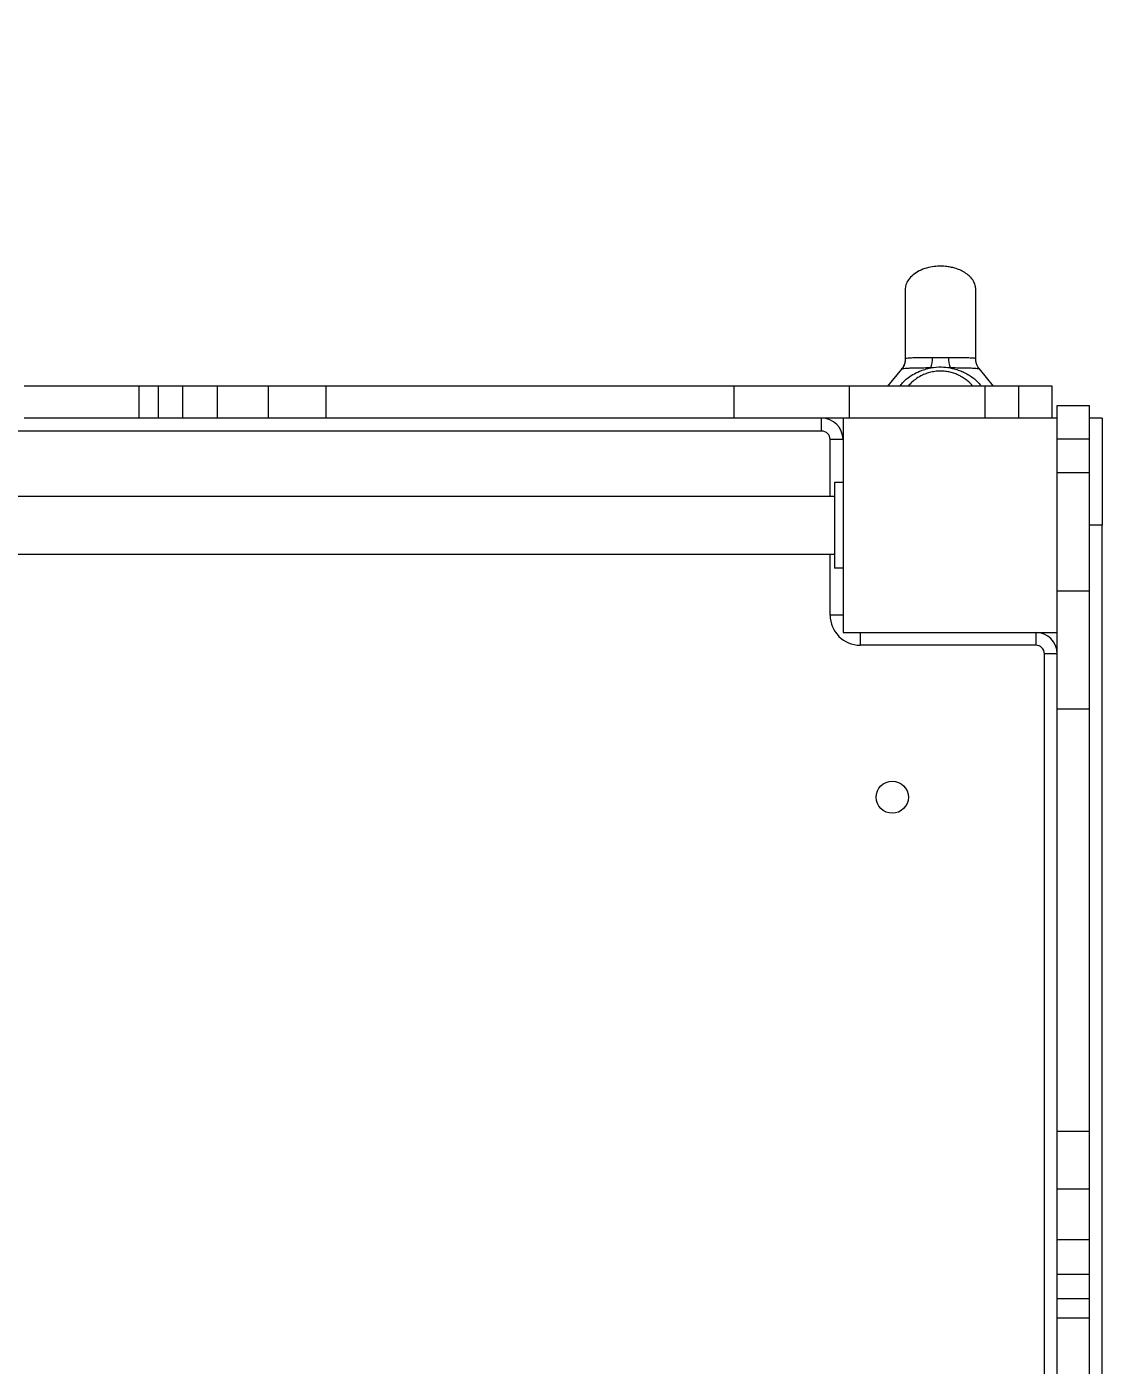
# Model space of a CAD drawing. Header units: millimetres. Extents: x -8760 to 8364, y -7998 to 7451.
# Drawn here: x -927 to -425, y -2401 to -1776 of the extents above; entities that cross this region are included whole.
import ezdxf

# ---------------------------------------------------------------- set-up
doc = ezdxf.new("R2010")
doc.units = ezdxf.units.MM
for name, color, linetype in [('DIKOM_ОБЪЕКТ', 7, 'Continuous'), ('DIKOM_РАЗМЕР_ЗОНА', 7, 'Continuous'), ('DIKOM_РАЗМЕР_ОБЪЕКТА', 7, 'Continuous')]:
    doc.layers.add(name, color=color, linetype=linetype)
doc.styles.add('style1', font='arial.ttf', dxfattribs={"width": 0.8})
doc.dimstyles.new('1-50', dxfattribs={"dimtxt": 300, "dimasz": 200, "dimexe": 100, "dimexo": 0, "dimgap": 100, "dimtad": 1, "dimtxsty": 'style1', "dimcen": 200, "dimclrd": 7, "dimclre": 7, "dimclrt": 7, "dimadec": 1, "dimazin": 2, "dimtfac": 1, "dimtmove": 0, "dimatfit": 2, "dimfxl": 0, "dimlwd": 25, "dimlwe": 18, "dimarcsym": 0})

# ---------------------------------------------------------------- blocks, each defined once
blk = doc.blocks.new('*D21')
at = {"layer": 'Defpoints', "color": 0, "transparency": 16777216}
for p in [(-7755.65, -10.55), (8364.4, -2410.44), (8364.4, -7897.56)]:
    blk.add_point(p, dxfattribs=at)
at = {"layer": 'DIKOM_РАЗМЕР_ЗОНА', "color": 7, "lineweight": 18, "transparency": 16777216}
for p, q in [((-7755.65, -10.55), (-7755.65, -7997.56)), ((8364.4, -2410.44), (8364.4, -7997.56))]:
    blk.add_line(p, q, dxfattribs=at)
at = {"layer": 'DIKOM_РАЗМЕР_ЗОНА', "color": 7, "lineweight": 25, "transparency": 16777216}
blk.add_line((-7555.65, -7897.56), (8164.4, -7897.56), dxfattribs=at)
at = {"layer": 'DIKOM_РАЗМЕР_ЗОНА', "color": 7, "transparency": 16777216}
for points in [[(-7555.65, -7864.23), (-7555.65, -7930.9), (-7755.65, -7897.56)], [(8164.4, -7864.23), (8164.4, -7930.9), (8364.4, -7897.56)]]:
    blk.add_solid(points, dxfattribs=at)
at = {"layer": 'DIKOM_РАЗМЕР_ЗОНА', "color": 7, "transparency": 16777216, "insert": (1040.74, -7644.39), "char_height": 300, "attachment_point": 5, "style": 'style1'}
blk.add_mtext('16100', dxfattribs=at)
blk = doc.blocks.new('*D19')
at = {"layer": 'Defpoints', "color": 0, "transparency": 16777216}
for p in [(-5756.7, -306.55), (6365.48, -2710.55), (6365.48, -7111.41)]:
    blk.add_point(p, dxfattribs=at)
at = {"layer": 'DIKOM_РАЗМЕР_ОБЪЕКТА', "color": 7, "lineweight": 18, "transparency": 16777216}
for p, q in [((-5756.7, -306.55), (-5756.7, -7211.41)), ((6365.48, -2710.55), (6365.48, -7211.41))]:
    blk.add_line(p, q, dxfattribs=at)
at = {"layer": 'DIKOM_РАЗМЕР_ОБЪЕКТА', "color": 7, "lineweight": 25, "transparency": 16777216}
blk.add_line((-5556.7, -7111.41), (6165.48, -7111.41), dxfattribs=at)
at = {"layer": 'DIKOM_РАЗМЕР_ОБЪЕКТА', "color": 7, "transparency": 16777216}
for points in [[(-5556.7, -7078.08), (-5556.7, -7144.75), (-5756.7, -7111.41)], [(6165.48, -7078.08), (6165.48, -7144.75), (6365.48, -7111.41)]]:
    blk.add_solid(points, dxfattribs=at)
at = {"layer": 'DIKOM_РАЗМЕР_ОБЪЕКТА', "color": 7, "transparency": 16777216, "insert": (1047.24, -6858.24), "char_height": 300, "attachment_point": 5, "style": 'style1'}
blk.add_mtext('12100', dxfattribs=at)

msp = doc.modelspace()

# ---------------------------------------------------------------- linework, layer by layer
at = {"layer": 'DIKOM_ОБЪЕКТ', "color": 7, "linetype": 'Continuous', "lineweight": 15}
for p, q in [((-483.714, -1930.792), (-483.711, -1930.835)), ((-518.256, -1935.586), (-524.818, -1943.554)), ((-481.997, -1935.589), (-482.039, -1935.579)), ((-475.344, -1943.554), (-481.95, -1935.544)), ((-874.145, -1943.554), (-927.812, -1943.554)), ((-874.145, -1958.554), (-874.145, -1943.554)), ((-865.063, -1943.554), (-874.145, -1943.554)), ((-865.063, -1958.554), (-865.063, -1943.554)), ((-853.72, -1943.554), (-865.063, -1943.554)), ((-853.72, -1958.554), (-853.72, -1943.554)), ((-837.551, -1943.554), (-853.72, -1943.554)), ((-837.551, -1958.554), (-837.551, -1943.554)), ((-813.77, -1943.554), (-837.551, -1943.554)), ((-813.77, -1958.554), (-813.77, -1943.554)), ((-786.863, -1943.554), (-813.77, -1943.554)), ((-786.863, -1958.554), (-786.863, -1943.554)), ((-596.462, -1943.554), (-786.863, -1943.554)), ((-596.462, -1958.554), (-596.462, -1943.554)), ((-542.515, -1943.554), (-596.462, -1943.554)), ((-542.515, -1958.554), (-542.515, -1943.554)), ((-479.287, -1943.554), (-542.515, -1943.554)), ((-479.287, -1958.554), (-479.287, -1943.554)), ((-463.56, -1943.554), (-479.287, -1943.554)), ((-463.56, -1958.554), (-463.56, -1943.554)), ((-447.979, -1943.554), (-463.56, -1943.554)), ((-447.979, -1958.554), (-447.979, -1943.554)), ((-445.608, -1958.554), (-445.608, -1952.554)), ((-445.608, -1952.554), (-430.608, -1952.554)), ((-430.608, -1968.135), (-430.608, -1952.554)), ((-874.145, -1958.554), (-927.812, -1958.554)), ((-865.063, -1958.554), (-874.145, -1958.554)), ((-853.72, -1958.554), (-865.063, -1958.554)), ((-837.551, -1958.554), (-853.72, -1958.554)), ((-813.77, -1958.554), (-837.551, -1958.554)), ((-786.863, -1958.554), (-813.77, -1958.554)), ((-596.462, -1958.554), (-786.863, -1958.554)), ((-545.608, -1958.554), (-596.462, -1958.554)), ((-555.608, -1964.554), (-555.608, -1958.554)), ((-545.608, -1958.554), (-545.608, -2058.554)), ((-445.608, -1958.554), (-545.608, -1958.554)), ((-445.608, -2058.554), (-445.608, -1958.554)), ((-424.608, -1958.554), (-430.608, -1958.554)), ((-424.608, -1958.554), (-424.608, -2008.554)), ((-555.608, -1964.554), (-1235.608, -1964.554)), ((-545.608, -1968.554), (-551.608, -1968.554)), ((-551.608, -1995.054), (-551.608, -1968.554)), ((-445.608, -1968.135), (-430.608, -1968.135)), ((-430.608, -1983.862), (-430.608, -1968.135)), ((-445.608, -1983.862), (-430.608, -1983.862)), ((-430.608, -2039.169), (-430.608, -1983.862)), ((-545.608, -1988.554), (-549.608, -1988.554)), ((-549.608, -1988.554), (-549.608, -2028.554)), ((-549.608, -1995.054), (-1241.608, -1995.054)), ((-424.608, -2008.554), (-430.608, -2008.554)), ((-424.608, -2808.554), (-424.608, -2008.554)), ((-1241.608, -2022.054), (-549.608, -2022.054)), ((-551.608, -2050.554), (-551.608, -2022.054)), ((-545.608, -2028.554), (-549.608, -2028.554)), ((-445.608, -2039.169), (-430.608, -2039.169)), ((-430.608, -2094.213), (-430.608, -2039.169)), ((-545.608, -2050.554), (-551.608, -2050.554)), ((-545.608, -2058.554), (-445.608, -2058.554)), ((-537.608, -2058.554), (-537.608, -2064.554)), ((-455.608, -2058.554), (-455.608, -2064.554)), ((-445.608, -2094.213), (-445.608, -2058.554)), ((-455.608, -2064.554), (-537.608, -2064.554)), ((-451.608, -2748.554), (-451.608, -2068.554)), ((-445.608, -2068.554), (-451.608, -2068.554)), ((-445.608, -2094.213), (-430.608, -2094.213)), ((-445.608, -2291.438), (-445.608, -2094.213)), ((-430.608, -2291.438), (-430.608, -2094.213)), ((-445.608, -2291.438), (-430.608, -2291.438)), ((-445.608, -2318.346), (-445.608, -2291.438)), ((-430.608, -2318.346), (-430.608, -2291.438)), ((-445.608, -2318.346), (-430.608, -2318.346)), ((-445.608, -2342.126), (-445.608, -2318.346)), ((-430.608, -2342.126), (-430.608, -2318.346)), ((-445.608, -2342.126), (-430.608, -2342.126)), ((-445.608, -2358.296), (-445.608, -2342.126)), ((-430.608, -2358.296), (-430.608, -2342.126)), ((-445.608, -2358.296), (-430.608, -2358.296)), ((-445.608, -2369.639), (-445.608, -2358.296)), ((-430.608, -2369.639), (-430.608, -2358.296)), ((-445.608, -2369.639), (-430.608, -2369.639)), ((-445.608, -2378.721), (-445.608, -2369.639)), ((-430.608, -2378.721), (-430.608, -2369.639)), ((-445.608, -2378.721), (-430.608, -2378.721)), ((-445.608, -2432.388), (-445.608, -2378.721)), ((-430.608, -2432.388), (-430.608, -2378.721))]:
    msp.add_line(p, q, dxfattribs=at)
msp.add_circle((-522.608, -2135.554), 7.5, dxfattribs=at)
for centre, radius, start, end in [((-523.523, -1929.613), 19.758, 343.913701, 358.214537), ((-476.684, -1929.608), 19.73, 181.80044, 196.124965), ((-555.608, -1968.554), 10, 0, 90), ((-555.608, -1968.554), 4, 0, 90), ((-537.608, -2050.554), 14, 180, 270), ((-455.608, -2068.554), 10, 0, 90), ((-455.608, -2068.554), 4, 0, 90)]:
    msp.add_arc(centre, radius, start, end, dxfattribs=at)
for points, knots in [([(-483.59, -1898.554), (-483.645, -1897.88), (-483.761, -1896.462), (-484.705, -1894.399), (-486.206, -1892.479), (-488.194, -1890.84), (-490.442, -1889.564), (-492.72, -1888.666), (-494.939, -1888.068), (-497.284, -1887.672), (-500.004, -1887.494), (-503.191, -1887.67), (-506.631, -1888.351), (-509.991, -1889.622), (-512.91, -1891.453), (-515.056, -1893.697), (-516.361, -1896.123), (-516.518, -1897.784), (-516.59, -1898.554)], [0, 0, 0, 0, 0.0463309, 0.0973775, 0.1534121, 0.2131327, 0.2735558, 0.3308293, 0.3813368, 0.4315808, 0.4944345, 0.5687122, 0.6508219, 0.7350019, 0.8148904, 0.8859738, 0.9471356, 1, 1, 1, 1]), ([(-516.59, -1898.554), (-516.59, -1898.634), (-516.59, -1898.787), (-516.59, -1899.93), (-516.59, -1901.539), (-516.59, -1903.488), (-516.59, -1905.611), (-516.59, -1907.787), (-516.59, -1909.908), (-516.59, -1911.9), (-516.59, -1913.711), (-516.59, -1915.468), (-516.59, -1917.43), (-516.59, -1920.231), (-516.59, -1924.199), (-516.59, -1927.905), (-516.59, -1930.354), (-516.59, -1930.837)], [0, 0, 0, 0, 0.1166732, 0.2239522, 0.3209955, 0.4076126, 0.4839837, 0.5505594, 0.6080092, 0.6569859, 0.6981204, 0.7322406, 0.7704939, 0.8180805, 0.8934748, 0.9789765, 1, 1, 1, 1]), ([(-483.59, -1930.835), (-483.59, -1930.352), (-483.59, -1927.904), (-483.59, -1924.199), (-483.59, -1919.968), (-483.59, -1916.816), (-483.59, -1914.251), (-483.59, -1912.063), (-483.59, -1909.908), (-483.59, -1907.787), (-483.59, -1905.611), (-483.59, -1903.488), (-483.59, -1901.539), (-483.59, -1899.93), (-483.59, -1898.787), (-483.59, -1898.634), (-483.59, -1898.554)], [0, 0, 0, 0, 0.0209906, 0.1064961, 0.1818939, 0.2433291, 0.2897719, 0.3429838, 0.3919627, 0.4494152, 0.515994, 0.5923686, 0.6789897, 0.7760375, 0.8833215, 1, 1, 1, 1]), ([(-516.557, -1930.783), (-516.566, -1931.184), (-516.585, -1932.107), (-517, -1933.506), (-517.59, -1934.737), (-518.074, -1935.328), (-518.266, -1935.563)], [0, 0, 0, 0, 0.22927919, 0.52887437, 0.81275695, 1, 1, 1, 1]), ([(-516.536, -1930.852), (-516.545, -1931.293), (-516.564, -1932.242), (-516.961, -1933.606), (-517.531, -1934.797), (-517.98, -1935.364), (-518.183, -1935.621)], [0, 0, 0, 0, 0.2408797, 0.5188789, 0.7822153, 1, 1, 1, 1]), ([(-516.522, -1930.853), (-516.504, -1930.752), (-516.462, -1930.524), (-515.206, -1930.334), (-513.32, -1930.27), (-511.161, -1930.248), (-509, -1930.24), (-506.53, -1930.233), (-504.693, -1930.23), (-503.774, -1930.229)], [0, 0, 0, 0, 0.1243982, 0.2793064, 0.4648484, 0.5856624, 0.7065847, 0.853243, 1, 1, 1, 1]), ([(-503.774, -1930.229), (-502.565, -1930.251), (-500.108, -1930.298), (-497.651, -1930.251), (-496.404, -1930.228)], [0, 0, 0, 0, 0.492442, 1, 1, 1, 1]), ([(-496.404, -1930.228), (-495.505, -1930.229), (-493.737, -1930.231), (-491.222, -1930.237), (-489.2, -1930.246), (-487.518, -1930.262), (-486.16, -1930.288), (-484.986, -1930.346), (-484.179, -1930.455), (-483.653, -1930.591), (-483.696, -1930.733), (-483.714, -1930.792)], [0, 0, 0, 0, 0.1468274, 0.2888281, 0.4306982, 0.5172906, 0.6270524, 0.736701, 0.8332715, 0.9297336, 1, 1, 1, 1]), ([(-481.966, -1935.517), (-482.205, -1935.217), (-482.749, -1934.529), (-483.337, -1933.16), (-483.665, -1931.84), (-483.652, -1931.057), (-483.648, -1930.791)], [0, 0, 0, 0, 0.2376074, 0.5436971, 0.8450457, 1, 1, 1, 1]), ([(-483.614, -1930.85), (-483.603, -1930.844), (-483.584, -1930.835), (-483.598, -1930.828), (-483.604, -1930.825)], [0, 0, 0, 0, 0.5639004, 1, 1, 1, 1]), ([(-518.943, -1943.554), (-518.893, -1943.46), (-518.573, -1942.868), (-517.515, -1941.655), (-515.642, -1939.924), (-513.114, -1938.163), (-510.29, -1936.727), (-507.406, -1935.704), (-505.55, -1935.264), (-504.57, -1935.093), (-504.538, -1935.088)], [0, 0, 0, 0, 0.030791, 0.1937797, 0.3611892, 0.5428804, 0.7307298, 0.8614712, 0.9954845, 1, 1, 1, 1]), ([(-504.538, -1935.088), (-505.638, -1935.095), (-507.862, -1935.111), (-510.814, -1935.155), (-513.375, -1935.219), (-515.285, -1935.298), (-516.704, -1935.387), (-517.893, -1935.501), (-518.114, -1935.558), (-518.25, -1935.593)], [0, 0, 0, 0, 0.1682729, 0.3405429, 0.4784208, 0.6203732, 0.72392, 0.8308097, 1, 1, 1, 1]), ([(-485.058, -1943.554), (-485.118, -1943.47), (-485.575, -1942.835), (-486.753, -1941.7), (-488.524, -1940.246), (-490.395, -1939.05), (-492.403, -1938.066), (-494.476, -1937.319), (-496.686, -1936.805), (-499.05, -1936.528), (-501.535, -1936.554), (-504.046, -1936.896), (-506.412, -1937.542), (-508.888, -1938.549), (-511.324, -1939.975), (-513.427, -1941.695), (-514.682, -1942.924), (-515.098, -1943.508), (-515.131, -1943.554)], [0, 0, 0, 0, 0.0129356, 0.0980594, 0.1677986, 0.2374936, 0.297258, 0.3569735, 0.4147151, 0.4724244, 0.5360645, 0.5997267, 0.6635232, 0.7273863, 0.8184944, 0.9097466, 0.9928191, 1, 1, 1, 1]), ([(-495.637, -1935.087), (-496.967, -1934.943), (-499.929, -1934.623), (-502.901, -1934.922), (-504.538, -1935.088)], [0, 0, 0, 0, 0.4488671, 1, 1, 1, 1]), ([(-482.039, -1935.579), (-482.079, -1935.559), (-482.128, -1935.533), (-482.749, -1935.456), (-483.551, -1935.381), (-484.572, -1935.319), (-485.842, -1935.258), (-487.421, -1935.2), (-489.868, -1935.146), (-492.621, -1935.108), (-494.55, -1935.095), (-495.637, -1935.087)], [0, 0, 0, 0, 0.1290662, 0.163125, 0.2767106, 0.3949831, 0.4084756, 0.5530262, 0.7023055, 0.8323305, 1, 1, 1, 1]), ([(-495.637, -1935.087), (-494.97, -1935.219), (-493.448, -1935.52), (-491.207, -1936.231), (-488.876, -1937.217), (-486.685, -1938.431), (-484.588, -1939.899), (-482.776, -1941.527), (-481.675, -1942.789), (-481.296, -1943.437), (-481.228, -1943.554)], [0, 0, 0, 0, 0.0953271, 0.2172921, 0.3417666, 0.4813223, 0.6236458, 0.7906439, 0.962244, 1, 1, 1, 1])]:
    msp.add_open_spline(points, degree=3, knots=knots, dxfattribs=at)

# ---------------------------------------------------------------- dimensions: what is measured, and where the dimension line sits
at = {"layer": 'DIKOM_РАЗМЕР_ЗОНА'}
dim = msp.add_linear_dim(base=(8364.404, -7897.564), p1=(-7755.645, -10.554), p2=(8364.404, -2410.44), text='16100', dimstyle='1-50', dxfattribs=at)
dim.commit()
dim.dimension.update_dxf_attribs({"geometry": '*D21', "text_midpoint": (1040.741, -7897.564), "dimtype": 160})
at = {"layer": 'DIKOM_РАЗМЕР_ОБЪЕКТА'}
dim = msp.add_linear_dim(base=(6365.479, -7111.412), p1=(-5756.695, -306.554), p2=(6365.479, -2710.554), text='12100', dimstyle='1-50', dxfattribs=at)
dim.commit()
dim.dimension.update_dxf_attribs({"geometry": '*D19', "text_midpoint": (1047.24, -7111.412), "dimtype": 160})

doc.saveas('drawing.dxf')
